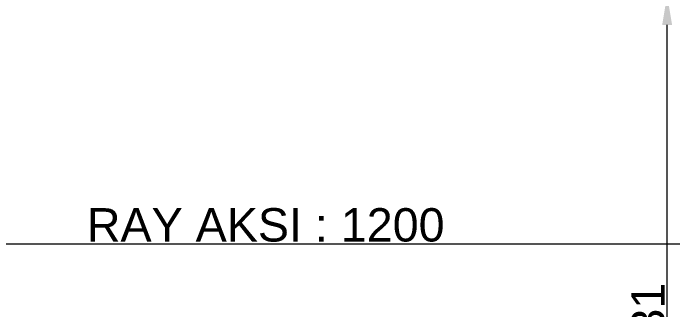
# Model space of a CAD drawing. Header units: centimetres. Extents: x 470464 to 524273, y 49611 to 59074.
# Drawn here: x 504596 to 504880.5, y 50392.1 to 50520.1 of the extents above; entities that cross this region are included whole.
import ezdxf

# ---------------------------------------------------------------- set-up
doc = ezdxf.new("R2010")
doc.units = ezdxf.units.CM
doc.header["$MEASUREMENT"] = 0
doc.layers.add('A-ANNO-REVC-01', color=1, linetype='Continuous', lineweight=15, true_color=0xff0000, plot=False)
doc.layers.add('vinç', color=7, linetype='Continuous')
doc.styles.add('BARIŞ BABUR-3', font='arial.ttf')
doc.dimstyles.new('AAA_A4 BVS STANDART', dxfattribs={"dimscale": 12, "dimtxt": 1.8, "dimasz": 1.6, "dimexe": 0.18, "dimexo": 0.0625, "dimgap": 0.09, "dimtad": 1, "dimtoh": 1, "dimdec": 0, "dimzin": 9, "dimdsep": 46, "dimtxsty": 'BARIŞ BABUR-3', "dimcen": 0.09, "dimclrd": 1, "dimclre": 1, "dimclrt": 2, "dimadec": 0, "dimazin": 0, "dimtfac": 1, "dimtdec": 0, "dimtofl": 0, "dimtmove": 0, "dimatfit": 3, "dimfxl": 1, "dimtolj": 1, "dimtzin": 0, "dimlwd": 9, "dimlwe": 9, "dimarcsym": 0})

# ---------------------------------------------------------------- blocks, each defined once
blk = doc.blocks.new('*D139')
at = {"layer": 'A-ANNO-REVC-01', "color": 1, "lineweight": 9, "transparency": 16777216}
for p, q in [((416786.46, 68765.86), (416786.46, 68639.11)), ((417986.46, 68765.86), (417986.46, 68639.11)), ((417973.66, 68640.55), (416799.26, 68640.55))]:
    blk.add_line(p, q, dxfattribs=at)
at = {"layer": 'A-ANNO-REVC-01', "color": 1, "transparency": 16777216}
for points in [[(416799.26, 68642.69), (416799.26, 68638.42), (416786.46, 68640.55)], [(417973.66, 68642.69), (417973.66, 68638.42), (417986.46, 68640.55)]]:
    blk.add_solid(points, dxfattribs=at)
at = {"layer": 'Defpoints', "color": 0, "transparency": 16777216}
for p in [(416786.46, 68766.36), (417986.46, 68766.36), (416786.46, 68640.55)]:
    blk.add_point(p, dxfattribs=at)
at = {"layer": 'A-ANNO-REVC-01', "color": 2, "transparency": 16777216, "insert": (417386.46, 68648.72), "char_height": 14.4, "attachment_point": 5, "style": 'BARIŞ BABUR-3'}
blk.add_mtext('\\A1;RAY AKSI : 1200', dxfattribs=at)
blk = doc.blocks.new('*D142')
at = {"layer": 'A-ANNO-REVC-01', "color": 1, "lineweight": 9, "transparency": 16777216}
for p, q in [((417342.26, 68747.91), (417561.04, 68747.91)), ((417559.6, 68329.96), (417559.6, 68735.11)), ((417552.92, 68317.16), (417561.04, 68317.16))]:
    blk.add_line(p, q, dxfattribs=at)
at = {"layer": 'A-ANNO-REVC-01', "color": 1, "transparency": 16777216}
for points in [[(417557.47, 68735.11), (417561.73, 68735.11), (417559.6, 68747.91)], [(417557.47, 68329.96), (417561.73, 68329.96), (417559.6, 68317.16)]]:
    blk.add_solid(points, dxfattribs=at)
at = {"layer": 'Defpoints', "color": 0, "transparency": 16777216}
for p in [(417341.76, 68747.91), (417559.6, 68747.91), (417552.42, 68317.16)]:
    blk.add_point(p, dxfattribs=at)
at = {"layer": 'A-ANNO-REVC-01', "color": 2, "transparency": 16777216, "insert": (417551.43, 68542.78), "char_height": 14.4, "attachment_point": 5, "rotation": 90, "style": 'BARIŞ BABUR-3'}
blk.add_mtext('\\A1;KANCA ALTI: 431', dxfattribs=at)
blk = doc.blocks.new('DHSETSRDJFDS')
at = {"layer": 'A-ANNO-REVC-01', "color": 6}
dim = blk.add_linear_dim(base=(416786.46, 68640.55), p1=(417986.46, 68766.36), p2=(416786.46, 68766.36), text='RAY AKSI : <>', dimstyle='AAA_A4 BVS STANDART', override={"dimscale": 8}, dxfattribs=at)
dim.commit()
dim.dimension.update_dxf_attribs({"geometry": '*D139', "text_midpoint": (417386.46, 68648.72)})
dim = blk.add_linear_dim(base=(417559.6, 68747.91), p1=(417552.42, 68317.16), p2=(417341.76, 68747.91), angle=90, text='KANCA ALTI: <>', dimstyle='AAA_A4 BVS STANDART', override={"dimscale": 8}, dxfattribs=at)
dim.commit()
dim.dimension.update_dxf_attribs({"geometry": '*D142', "text_midpoint": (417559.6, 68542.78), "dimtype": 128})

msp = doc.modelspace()

# ---------------------------------------------------------------- block references
at = {"layer": 'vinç', "color": 0}
msp.add_blockref('DHSETSRDJFDS', (87318.43, -18220.05), dxfattribs=at)

doc.saveas('drawing.dxf')
